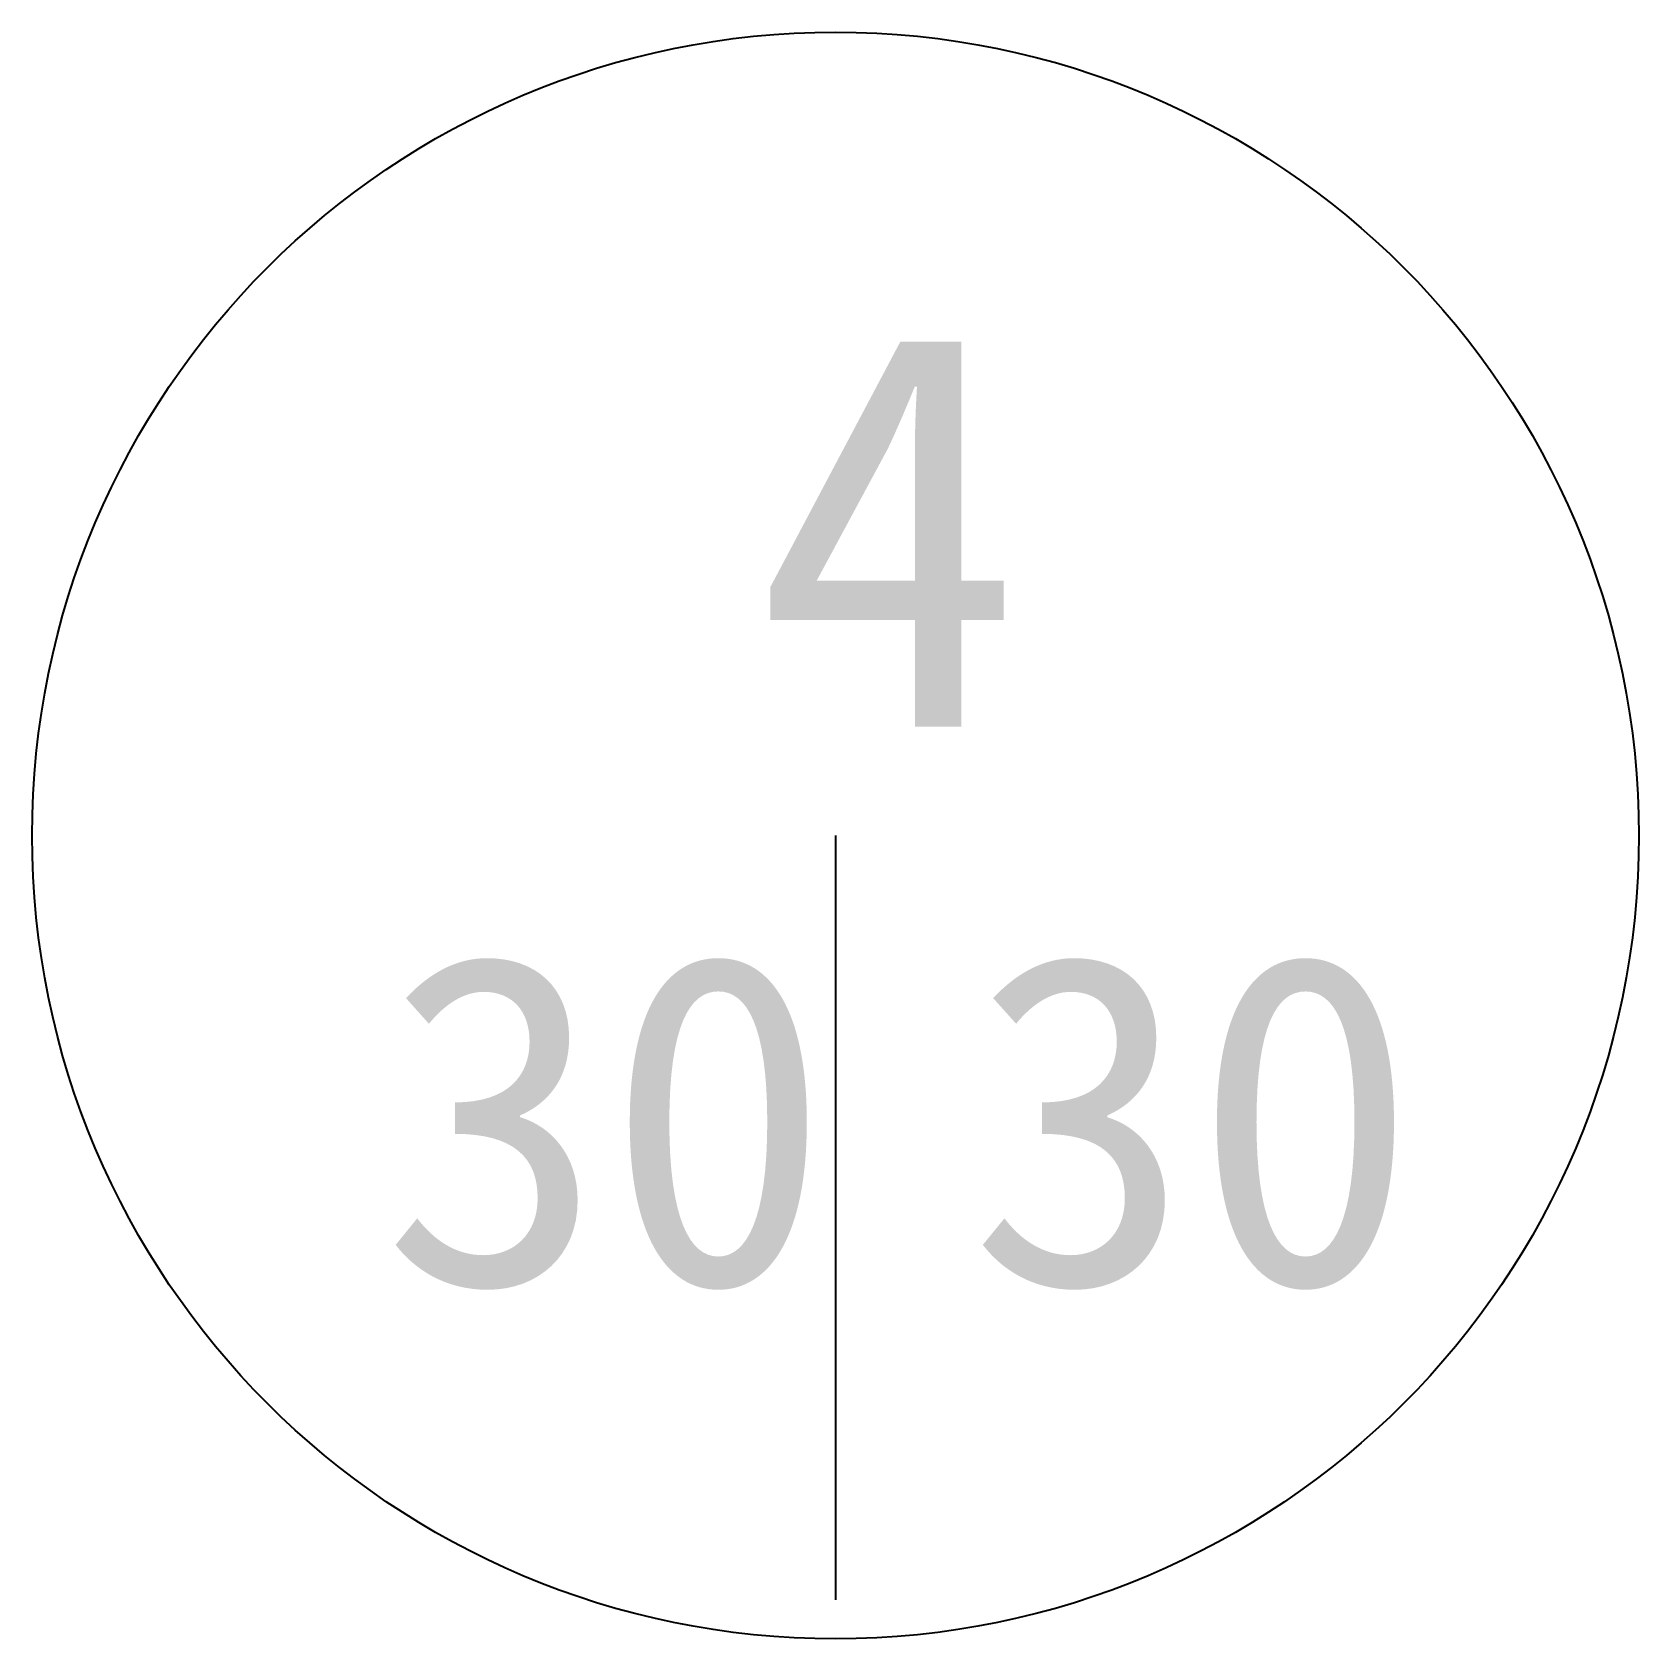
# Model space of a CAD drawing. Extents: x 253.7 to 272.7, y 299.3 to 318.3.
import ezdxf

# ---------------------------------------------------------------- set-up
doc = ezdxf.new("R2010")
doc.units = 0
doc.header["$LTSCALE"] = 1.993266
doc.header["$MEASUREMENT"] = 0
doc.layers.add('OLDWORK', color=2, linetype='CONTINUOUS')
doc.styles.get("Standard").update_dxf_attribs({"font": ''})
doc.styles.get('Standard').set_extended_font_data('FangSong_GB2312')

msp = doc.modelspace()

# ---------------------------------------------------------------- linework, layer by layer
at = {"layer": 'OLDWORK'}
msp.add_line((263.247, 308.837), (263.247, 299.798), dxfattribs=at)
msp.add_circle((263.247, 308.837), 9.502, dxfattribs=at)

# ---------------------------------------------------------------- texts
at = {"layer": 'OLDWORK', "attachment_point": 1}
for s, insert, char_height, width in [('4', (262.285, 314.811), 4.688, 3.60828), ('30', (257.875, 307.434), 3.9062, 6.78719), ('30', (264.82, 307.434), 3.9062, 6.78719)]:
    msp.add_mtext(s, dxfattribs=dict(at, insert=insert, char_height=char_height, width=width))

doc.saveas('drawing.dxf')
